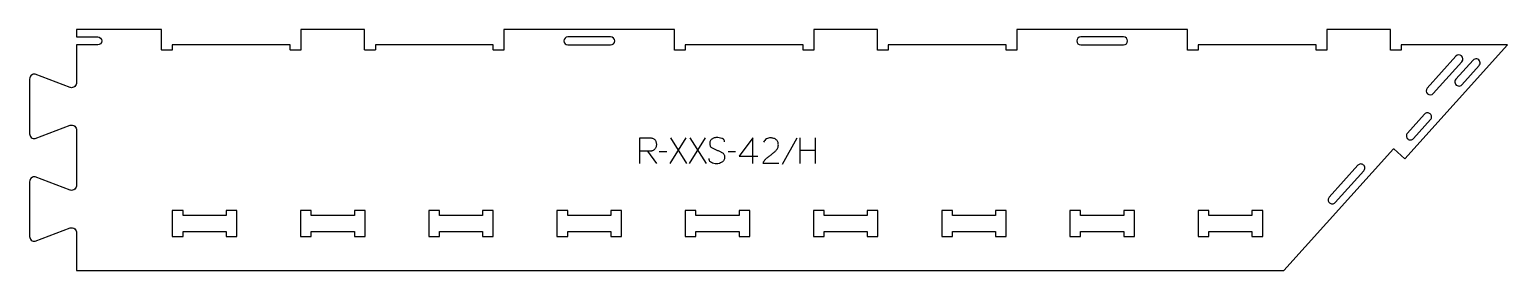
# Model space of a CAD drawing. Extents: x 0 to 1729, y 0 to 282.
import ezdxf

# ---------------------------------------------------------------- set-up
doc = ezdxf.new("R2010")
doc.units = 0
for name, color, linetype in [('1_ANYTOOL_1MMDEEP_LABELS_S', 2, 'CONTINUOUS'), ('3_ANYTOOL_CUTTHROUGH_INSID', 4, 'CONTINUOUS'), ('4_ANYTOOL_CUTTHROUGH_OUTSI', 5, 'CONTINUOUS')]:
    doc.layers.add(name, color=color, linetype=linetype)

msp = doc.modelspace()

# ---------------------------------------------------------------- linework, layer by layer
at = {"layer": '1_ANYTOOL_1MMDEEP_LABELS_S'}
for p, q in [((722.972438, 139.335153), (733.429581, 124.849439)), ((745.429581, 138.778011), (736.643867, 138.692296)), ((767.758153, 154.892296), (748.858153, 124.892296)), ((769.00101, 124.892296), (750.058153, 154.892296)), ((790.472438, 154.892296), (771.572438, 124.892296)), ((791.715296, 124.892296), (772.772438, 154.892296)), ((825.915296, 138.778011), (817.129581, 138.692296)), ((897.615296, 154.420868), (880.429581, 123.649439)), ((901.086724, 154.892296), (901.086724, 124.892296)), ((919.386724, 140.192296), (901.086724, 140.192296)), ((919.386724, 124.892296), (919.386724, 154.892296)), ((830.20101, 133.549439), (851.972438, 133.549439))]:
    msp.add_line(p, q, dxfattribs=at)
for points in [[(713.972438, 124.892296), (713.972438, 154.892296), (725.329581, 154.892296, -0.030274), (727.095394, 154.785281, -0.049), (728.817081, 154.402118, -0.050774), (730.149604, 153.809662, -0.06445), (731.308153, 152.931582, -0.0646), (732.198064, 151.795551, -0.052254), (732.802796, 150.480689, -0.050381), (733.191931, 148.788141, -0.031337), (733.30101, 147.049439, -0.040022), (733.190849, 145.675383, -0.042626), (732.856367, 144.338725, -0.04247), (732.287682, 143.049005, -0.036572), (731.522438, 141.863725, -0.051097), (730.580661, 140.84977, -0.061981), (729.43851, 140.074439, -0.061813), (728.129508, 139.597939, -0.049309), (726.743867, 139.420868, -0.003273), (725.876216, 139.383176, -0.003121), (725.008153, 139.356582, -0.003882), (723.990371, 139.339663, -0.002215), (722.972438, 139.335153), (714.015296, 139.335153)], [(813.10101, 150.306582, 0.071867), (812.907896, 151.643189, 0.100684), (812.281367, 152.824439, 0.047558), (811.806813, 153.30089, 0.038563), (811.256813, 153.689618, 0.037928), (810.559626, 154.037086, 0.026634), (809.822438, 154.292296, 0.028461), (806.799105, 154.978279, 0.041577), (803.715296, 155.235153, 0.036938), (802.212936, 155.124014, 0.041531), (800.747438, 154.779796, 0.041583), (799.370062, 154.202588, 0.038125), (798.10101, 153.413725, 0.057611), (797.030857, 152.421821, 0.065808), (796.236724, 151.201225, 0.06469), (795.759228, 149.74167, 0.046778), (795.615296, 148.206582, 0.052235), (795.777651, 146.65674, 0.075448), (796.322438, 145.206582, 0.076671), (797.23853, 144.03353, 0.061023), (798.443867, 143.149439, 0.021951), (801.472721, 141.622093, 0.018213), (804.615296, 140.342296, -0.02405), (807.71678, 139.036834, -0.02981), (810.658153, 137.406582, -0.068439), (811.799455, 136.440651, -0.079282), (812.608153, 135.188725, -0.076308), (813.033152, 133.610043, -0.047772), (813.058153, 131.963725, -0.046243), (812.764918, 130.282766, -0.06359), (812.115296, 128.711939, -0.064671), (811.142472, 127.42775, -0.057073), (809.886724, 126.413725, -0.067522), (806.918416, 125.050815, -0.070793), (803.693867, 124.549439, -0.064027), (800.554852, 124.911954, -0.070447), (797.629581, 126.092296, -0.054374), (796.471164, 126.941929, -0.074742), (795.572438, 128.053011, -0.075199), (795.049431, 129.359389, -0.057737), (794.886724, 130.763725)], [(876.40101, 124.935153), (858.10101, 124.978011, -0.034491), (858.763788, 126.725343, -0.037732), (859.670653, 128.358368, -0.037744), (860.809947, 129.833004, -0.03482), (862.15101, 131.128011, -0.00859), (865.110235, 133.526593, -0.008791), (868.15101, 135.820868, 0.020588), (870.970298, 138.05431, 0.025206), (873.572438, 140.535153, 0.046908), (874.593033, 141.836395, 0.051091), (875.340296, 143.310153, 0.050722), (875.789028, 144.958328, 0.041139), (875.929581, 146.663725, 0.039396), (875.786937, 148.471311, 0.058519), (875.297438, 150.210153, 0.060358), (874.506881, 151.617269, 0.061397), (873.40101, 152.792296, 0.048006), (872.045053, 153.714256, 0.045901), (870.540296, 154.367296, 0.045216), (868.800234, 154.769856, 0.034258), (867.015296, 154.892296, 0.055622), (864.380725, 154.598309, 0.079896), (861.936724, 153.617296, 0.080617), (859.967337, 151.951596, 0.060287), (858.529581, 149.792296)]]:
    msp.add_lwpolyline(points, format="xyb", dxfattribs=at)
msp.add_lwpolyline([(846.186724, 124.892296), (846.229581, 154.935153), (830.20101, 133.549439)], dxfattribs=at)
at = {"layer": '3_ANYTOOL_CUTTHROUGH_INSID'}
for points in [[(679.75, 273), (629.75, 273, 1), (629.75, 263.5), (679.75, 263.5, 1)], [(1279.750001, 273), (1229.750001, 273, 1), (1229.750001, 263.5), (1279.750001, 263.5, 1)], [(1675.563798, 243.938998, 1), (1668.503922, 250.295739), (1635.047392, 213.138498, 1), (1642.107268, 206.781757)], [(1675.557675, 217.031856), (1695.631593, 239.326201, 1), (1688.571718, 245.682942), (1668.497799, 223.388597, 1)], [(1618.845806, 154.04677), (1638.919082, 176.340402, 0.414214), (1638.567863, 183.048724, 0.414214), (1631.859532, 182.697504), (1611.785605, 160.40315, 0.414214), (1612.13752, 153.694855, 0.414214)], [(1520.293237, 85.69116, 0.414214), (1520.645153, 78.982865, 0.414214), (1527.353438, 79.33478), (1560.809327, 116.491309, 0.414214), (1560.458107, 123.19963, 0.414214), (1553.749776, 122.848411)]]:
    msp.add_lwpolyline(points, format="xyb", close=True, dxfattribs=at)
for points in [[(204.75, 45.5), (230, 45.5), (230, 39.5), (230.25, 39.5), (242.25, 39.5), (242.5, 39.5), (242.5, 70), (242.25, 70), (230.25, 70), (230, 70), (230, 64), (204.75, 64), (179.5, 64), (179.5, 70), (167, 70), (167, 39.5), (179.5, 39.5), (179.5, 45.5)], [(317, 70), (317, 39.5), (329.5, 39.5), (329.5, 45.5), (380, 45.5), (380, 39.5), (392.5, 39.5), (392.5, 70), (380, 70), (380, 64), (329.5, 64), (329.5, 70)], [(504.75, 45.5), (530, 45.5), (530, 39.5), (542.5, 39.5), (542.5, 70), (530, 70), (530, 64), (504.75, 64), (479.5, 64), (479.5, 70), (479.25, 70), (467.25, 70), (467, 70), (467, 39.5), (467.25, 39.5), (479.25, 39.5), (479.5, 39.5), (479.5, 45.5)], [(629.5, 64), (629.5, 70), (617, 70), (617, 39.5), (629.5, 39.5), (629.5, 45.5), (680, 45.5), (680, 39.5), (692.5, 39.5), (692.5, 70), (680, 70), (680, 64)], [(804.75, 45.5), (830, 45.5), (830, 39.5), (830.25, 39.5), (842.25, 39.5), (842.5, 39.5), (842.5, 70), (842.25, 70), (830.25, 70), (830, 70), (830, 64), (804.75, 64), (779.5, 64), (779.5, 70), (767, 70), (767, 39.5), (779.5, 39.5), (779.5, 45.5)], [(917, 70), (917, 39.5), (929.5, 39.5), (929.5, 45.5), (980, 45.5), (980, 39.5), (992.5, 39.5), (992.5, 70), (980, 70), (980, 64), (929.5, 64), (929.5, 70)], [(1104.750001, 45.5), (1130.000001, 45.5), (1130.000001, 39.5), (1142.500001, 39.5), (1142.500001, 70), (1130.000001, 70), (1130.000001, 64), (1104.750001, 64), (1079.5, 64), (1079.5, 70), (1079.25, 70), (1067.25, 70), (1067, 70), (1067, 39.5), (1067.25, 39.5), (1079.25, 39.5), (1079.5, 39.5), (1079.5, 45.5)], [(1229.500001, 64), (1229.500001, 70), (1217.000001, 70), (1217.000001, 39.5), (1229.500001, 39.5), (1229.500001, 45.5), (1280.000001, 45.5), (1280.000001, 39.5), (1292.500001, 39.5), (1292.500001, 70), (1280.000001, 70), (1280.000001, 64)], [(1404.750001, 64), (1379.500001, 64), (1379.500001, 70), (1367.000001, 70), (1367.000001, 39.5), (1379.500001, 39.5), (1379.500001, 45.5), (1404.750001, 45.5), (1430.000001, 45.500001), (1430.000001, 39.500001), (1430.250001, 39.500001), (1442.250001, 39.500001), (1442.500001, 39.500001), (1442.500001, 70.000001), (1442.250001, 70.000001), (1430.250001, 70.000001), (1430.000001, 70.000001), (1430.000001, 64.000001)]]:
    msp.add_lwpolyline(points, close=True, dxfattribs=at)
at = {"layer": '4_ANYTOOL_CUTTHROUGH_OUTSI'}
msp.add_lwpolyline([(1142.500001, 257.75), (1142.500001, 263.5), (1104.75, 263.5), (1004.5, 263.5), (1004.5, 257.75, -0.414214), (1004.25, 257.5), (992.25, 257.5, -0.414214), (992, 257.75), (992, 281.5), (917.5, 281.5), (917.5, 257.75, -0.414214), (917.25, 257.5), (905.25, 257.5, -0.414214), (905, 257.75), (905, 263.5), (804.75, 263.5), (767, 263.5), (767, 257.75, -0.414214), (766.75, 257.5), (754.75, 257.5, -0.414214), (754.5, 257.75), (754.5, 281.5), (555, 281.5), (555, 257.75, -0.414214), (554.75, 257.5), (542.75, 257.5, -0.414214), (542.5, 257.75), (542.5, 263.5), (504.75, 263.5), (404.5, 263.5), (404.5, 257.75, -0.414214), (404.25, 257.5), (392.25, 257.5, -0.414214), (392, 257.75), (392, 281.5), (317.5, 281.5), (317.5, 257.75, -0.414214), (317.25, 257.5), (305.25, 257.5, -0.414214), (305, 257.75), (305, 263.5), (204.75, 263.5), (167, 263.5), (167, 257.75, -0.414214), (166.75, 257.5), (154.75, 257.5, -0.414214), (154.5, 257.75), (154.5, 281.5), (55, 281.5), (55, 273), (79.75, 273, -1), (79.75, 263.5), (55, 263.5), (55, 219.832763, -0.463455), (47.722506, 213.667801, -0.049971), (47.6744, 213.680856), (6.670838, 229.343024, 0.462146), (0, 223.667237), (0, 159.832763, 0.462146), (6.670838, 154.156976), (47.6744, 169.819144, -0.049971), (47.722506, 169.832199, -0.463455), (55, 163.667237), (55, 99.832763, -0.220464), (52.789843, 95.063888, -0.220464), (47.722506, 93.667801, -0.049971), (47.6744, 93.680856), (6.670838, 109.343024, 0.219335), (2.033344, 108.054602, 0.220464), (0, 103.667237), (0, 39.832763, 0.220464), (2.033344, 35.445398, 0.219335), (6.670838, 34.156976), (47.6744, 49.819144, -0.049971), (47.722506, 49.832199, -0.220464), (52.789843, 48.436112, -0.220464), (55, 43.667237), (55, 0), (204.75, 0), (504.75, 0), (804.75, 0), (1104.750001, 0), (1404.750001, 0), (1463.171948, 0.000001), (1467.358245, 0.000001), (1595.392297, 142.196711, -0.414214), (1595.745366, 142.215215), (1608.936187, 130.338147), (1728.836173, 263.500001), (1604.5, 263.500001), (1604.5, 257.750001, -0.414214), (1604.25, 257.500001), (1592.25, 257.500001, -0.414214), (1592, 257.750001), (1592, 281.500001), (1517.5, 281.500001), (1517.5, 257.750001, -0.414214), (1517.25, 257.500001), (1505.25, 257.500001, -0.414214), (1505, 257.750001), (1505, 263.500001), (1404.750001, 263.5), (1367.000001, 263.5), (1367.000001, 257.75, -0.414214), (1366.750001, 257.5), (1354.750001, 257.5, -0.414214), (1354.500001, 257.75), (1354.500001, 281.5), (1155.000001, 281.5), (1155.000001, 257.75, -0.414214), (1154.750001, 257.5), (1142.750001, 257.5, -0.414214)], format="xyb", close=True, dxfattribs=at)

doc.saveas('drawing.dxf')
